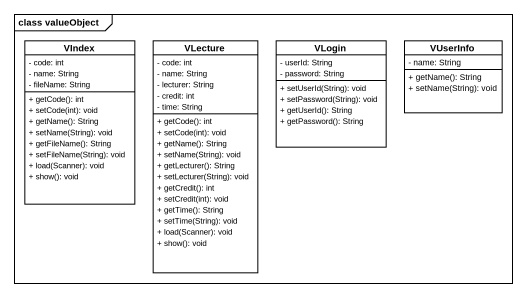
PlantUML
@startuml
mainframe class valueObject
hide circle
hide empty members
skinparam classAttributeIconSize 0
class VIndex {
  - code: int
  - name: String
  - fileName: String
  + getCode(): int
  + setCode(int): void
  + getName(): String
  + setName(String): void
  + getFileName(): String
  + setFileName(String): void
  + load(Scanner): void
  + show(): void
}
class VLecture {
  - code: int
  - name: String
  - lecturer: String
  - credit: int
  - time: String
  + getCode(): int
  + setCode(int): void
  + getName(): String
  + setName(String): void
  + getLecturer(): String
  + setLecturer(String): void
  + getCredit(): int
  + setCredit(int): void
  + getTime(): String
  + setTime(String): void
  + load(Scanner): void
  + show(): void
}
class VLogin {
  - userId: String
  - password: String
  + setUserId(String): void
  + setPassword(String): void
  + getUserId(): String
  + getPassword(): String
}
class VUserInfo {
  - name: String
  + getName(): String
  + setName(String): void
}
@enduml
